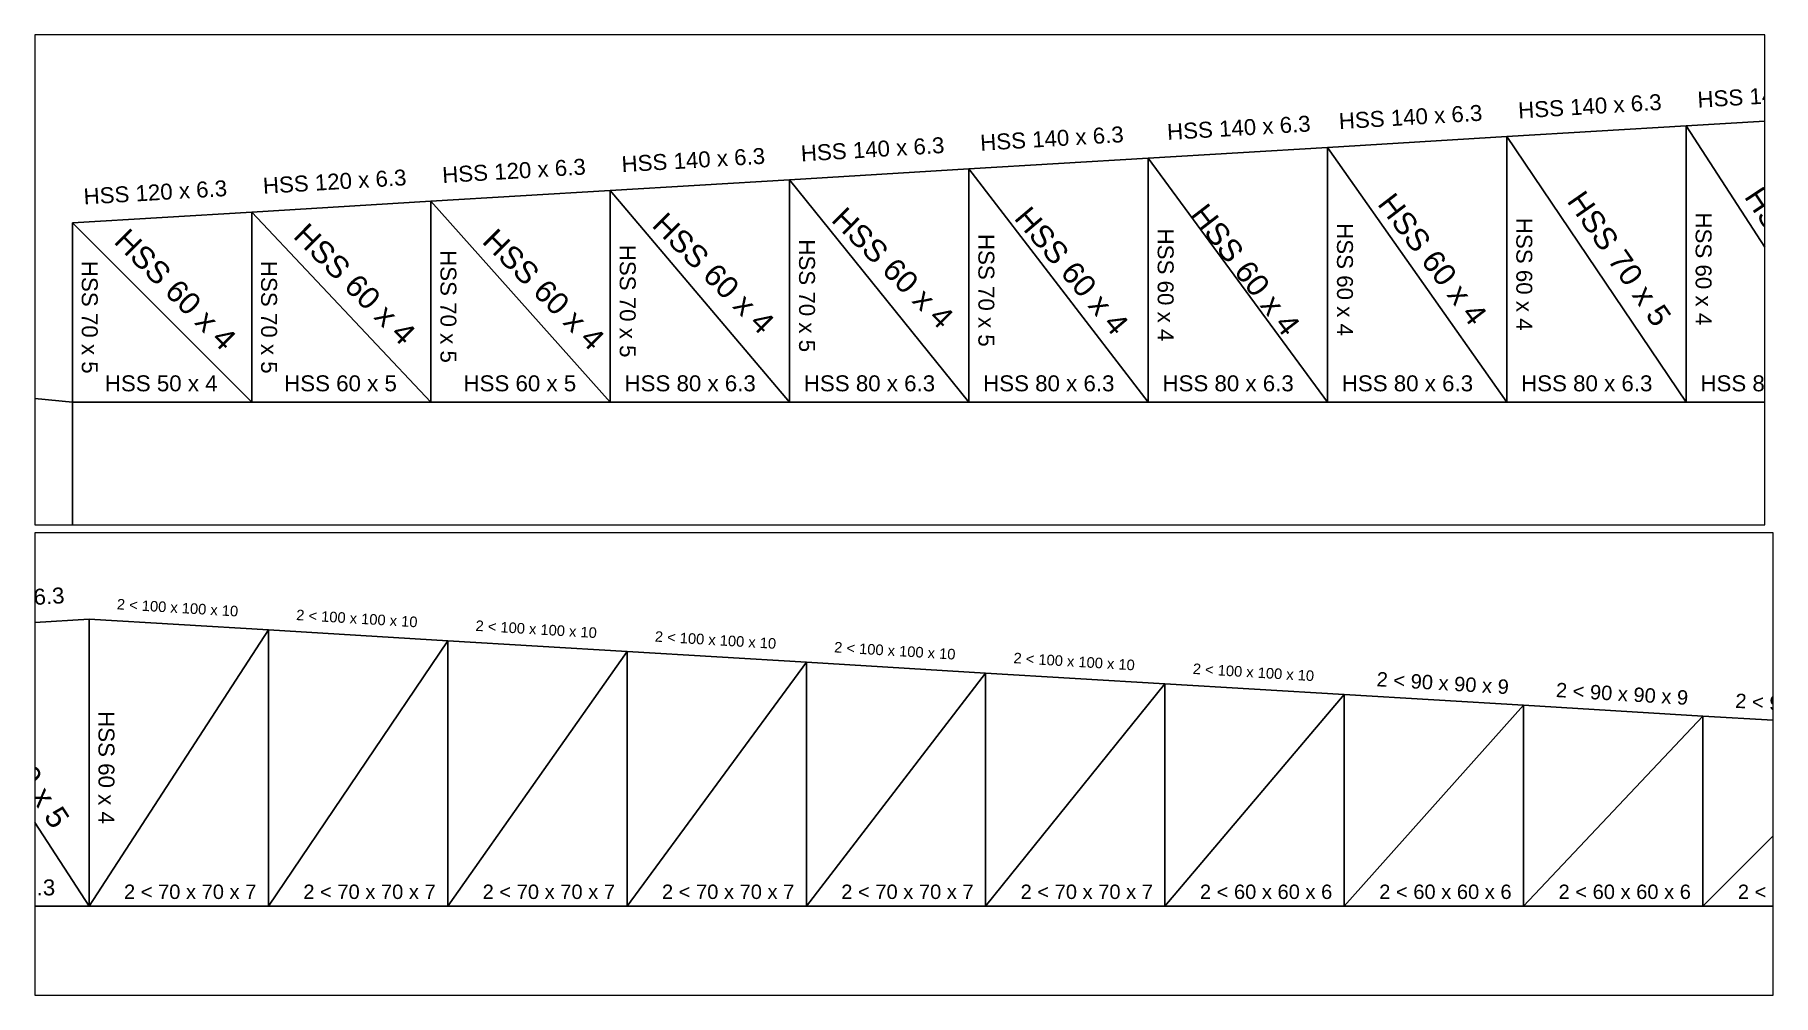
# Paper-space layout 'Layout3' of a CAD drawing. Header units: inches. Extents: x 0.3 to 16.5, y 2.4 to 11.3.
# The model-space entities are those that its viewports show. They can reach past a viewport. Long polylines and large blocks are cut down to what shows.
import ezdxf

# ---------------------------------------------------------------- set-up
doc = ezdxf.new("R2010")
doc.units = ezdxf.units.IN
doc.header["$LTSCALE"] = 100
doc.header["$MEASUREMENT"] = 0
doc.layers.add('initial layout', color=7, linetype='Continuous')
doc.layers.add('sections', color=3, linetype='Continuous')
doc.layers.add('viewports', color=7, linetype='Continuous', plot=False)
doc.styles.get("Standard").update_dxf_attribs({"font": 'arial.ttf'})

msp = doc.modelspace()

# ---------------------------------------------------------------- linework, layer by layer
at = {"layer": 'initial layout'}
for p, q in [((585176.999, 234010.301), (587176.999, 234130.301)), ((587176.999, 230930.301), (587176.999, 234130.301)), ((587176.999, 230930.301), (587176.999, 234130.301)), ((589176.999, 234010.301), (587176.999, 234130.301)), ((581176.999, 233770.301), (583176.999, 233890.301)), ((583176.999, 233890.301), (585176.999, 234010.301)), ((583176.999, 233890.301), (583176.999, 230930.301)), ((583176.999, 233890.301), (585176.999, 230930.301)), ((585176.999, 234010.301), (585176.999, 230930.301)), ((585176.999, 234010.301), (587176.999, 230930.301)), ((589176.999, 234010.301), (587176.999, 230930.301)), ((589176.999, 234010.301), (589176.999, 230930.301)), ((591176.999, 233890.301), (589176.999, 234010.301)), ((591176.999, 233890.301), (589176.999, 230930.301)), ((591176.999, 233890.301), (591176.999, 230930.301)), ((593176.999, 233770.301), (591176.999, 233890.301)), ((577176.999, 233530.301), (579176.999, 233650.301)), ((579176.999, 233650.301), (581176.999, 233770.301)), ((579176.999, 233650.301), (579176.999, 230930.301)), ((579176.999, 233650.301), (581176.999, 230930.301)), ((581176.999, 233770.301), (581176.999, 230930.301)), ((581176.999, 233770.301), (583176.999, 230930.301)), ((593176.999, 233770.301), (591176.999, 230930.301)), ((593176.999, 233770.301), (593176.999, 230930.301)), ((595176.999, 233650.301), (593176.999, 233770.301)), ((595176.999, 233650.301), (593176.999, 230930.301)), ((595176.999, 233650.301), (595176.999, 230930.301)), ((597176.999, 233530.301), (595176.999, 233650.301)), ((575176.999, 233410.301), (577176.999, 233530.301)), ((577176.999, 233530.301), (577176.999, 230930.301)), ((577176.999, 233530.301), (579176.999, 230930.301)), ((597176.999, 233530.301), (595176.999, 230930.301)), ((597176.999, 233530.301), (597176.999, 230930.301)), ((599176.999, 233410.301), (597176.999, 233530.301)), ((571176.999, 233170.301), (573176.999, 233290.301)), ((573176.999, 233290.301), (575176.999, 233410.301)), ((573176.999, 233290.301), (573176.999, 230930.301)), ((573176.999, 233290.301), (575176.999, 230930.301)), ((575176.999, 233410.301), (575176.999, 230930.301)), ((575176.999, 233410.301), (577176.999, 230930.301)), ((599176.999, 233410.301), (597176.999, 230930.301)), ((599176.999, 233410.301), (599176.999, 230930.301)), ((601176.999, 233290.301), (599176.999, 233410.301)), ((601176.999, 233290.301), (599176.999, 230930.301)), ((601176.999, 233290.301), (601176.999, 230930.301)), ((603176.999, 233170.301), (601176.999, 233290.301)), ((569176.999, 233050.301), (571176.999, 233170.301)), ((571176.999, 233170.301), (571176.999, 230930.301)), ((571176.999, 233170.301), (573176.999, 230930.301)), ((603176.999, 233170.301), (601176.999, 230930.301)), ((603176.999, 233170.301), (603176.999, 230930.301)), ((605176.999, 233050.301), (603176.999, 233170.301)), ((567176.999, 232930.301), (569176.999, 233050.301)), ((567176.999, 232930.301), (567176.999, 230930.301)), ((567176.999, 232930.301), (569176.999, 230930.301)), ((569176.999, 233050.301), (569176.999, 230930.301)), ((569176.999, 233050.301), (571176.999, 230930.301)), ((605176.999, 233050.301), (603176.999, 230930.301)), ((605176.999, 233050.301), (605176.999, 230930.301)), ((607176.999, 232930.301), (605176.999, 233050.301)), ((607176.999, 232930.301), (605176.999, 230930.301)), ((567176.999, 230930.301), (564190.728, 231216.983)), ((567176.999, 227930.301), (567176.999, 230930.301)), ((567176.999, 230930.301), (569176.999, 230930.301)), ((569176.999, 230930.301), (571176.999, 230930.301)), ((571176.999, 230930.301), (573176.999, 230930.301)), ((573176.999, 230930.301), (575176.999, 230930.301)), ((575176.999, 230930.301), (577176.999, 230930.301)), ((577176.999, 230930.301), (579176.999, 230930.301)), ((579176.999, 230930.301), (581176.999, 230930.301)), ((581176.999, 230930.301), (583176.999, 230930.301)), ((583176.999, 230930.301), (585176.999, 230930.301)), ((585176.999, 230930.301), (587176.999, 230930.301)), ((587176.999, 230930.301), (589176.999, 230930.301)), ((589176.999, 230930.301), (591176.999, 230930.301)), ((591176.999, 230930.301), (593176.999, 230930.301)), ((593176.999, 230930.301), (595176.999, 230930.301)), ((595176.999, 230930.301), (597176.999, 230930.301)), ((597176.999, 230930.301), (599176.999, 230930.301)), ((599176.999, 230930.301), (601176.999, 230930.301)), ((601176.999, 230930.301), (603176.999, 230930.301)), ((603176.999, 230930.301), (605176.999, 230930.301)), ((605176.999, 230930.301), (607176.999, 230930.301))]:
    msp.add_line(p, q, dxfattribs=at)

# ---------------------------------------------------------------- texts
at = {"layer": 'sections'}
for s, height, rotation, p in [('HSS 140 x 6.3', 177.94912, 3.4336304, (585307.572, 234213.021)), ('HSS 140 x 6.3', 177.94912, 3.4336304, (581307.572, 233973.021)), ('HSS 140 x 6.3', 177.94912, 3.4336304, (583307.572, 234093.021)), ('2 < 100 x 100 x 10', 117.42551, 356.5663696, (587484.757, 234240.872)), ('2 < 100 x 100 x 10', 117.42551, 356.5663696, (589484.757, 234120.872)), ('HSS 140 x 6.3', 177.94912, 3.4336304, (579392.122, 233853.021)), ('2 < 100 x 100 x 10', 117.42551, 356.5663696, (591484.757, 234000.872)), ('HSS 140 x 6.3', 177.94912, 3.4336304, (575307.572, 233613.021)), ('HSS 140 x 6.3', 177.94912, 3.4336304, (577307.572, 233733.021)), ('2 < 100 x 100 x 10', 117.42551, 356.5663696, (593484.757, 233880.872)), ('2 < 100 x 100 x 10', 117.42551, 356.5663696, (595484.757, 233760.872)), ('HSS 120 x 6.3', 177.94912, 3.4336304, (571307.572, 233373.021)), ('HSS 140 x 6.3', 177.94912, 3.4336304, (573307.572, 233493.021)), ('2 < 100 x 100 x 10', 117.42551, 356.5663696, (597484.757, 233640.872)), ('HSS 120 x 6.3', 177.94912, 3.4336304, (569307.572, 233253.021)), ('2 < 100 x 100 x 10', 117.42551, 356.5663696, (599484.757, 233520.872)), ('2 < 90 x 90 x 9', 160.41277, 356.5663696, (601533.74, 233383.139)), ('HSS 120 x 6.3', 177.94912, 3.4336304, (567307.572, 233133.021)), ('HSS 60 x 4', 244.9446, 307.4502394, (581724.425, 233137.964)), ('HSS 70 x 5', 244.9446, 304.6969957, (583838.387, 233172.468)), ('HSS 70 x 5', 244.9446, 303.3623538, (585817.25, 233220.854)), ('2 < 90 x 90 x 9', 160.41277, 356.5663696, (603533.74, 233263.139)), ('2 < 90 x 90 x 9', 160.41277, 356.5663696, (605533.74, 233143.139)), ('HSS 60 x 4', 244.9446, 315, (575629.198, 232952.906)), ('HSS 60 x 4', 244.9446, 310.2443297, (577670.991, 232977.197)), ('HSS 60 x 4', 244.9446, 307.5744621, (579637.03, 233019.307)), ('HSS 60 x 4', 177.9491, 270, (587281.866, 233105.87)), ('HSS 60 x 4', 244.9446, 315, (569629.198, 232772.906)), ('HSS 60 x 4', 244.9446, 315, (573629.198, 232892.906)), ('HSS 60 x 4', 177.9491, 270, (581281.866, 232925.87)), ('HSS 60 x 4', 177.9491, 270, (583281.866, 232985.87)), ('HSS 60 x 4', 177.9491, 270, (585281.866, 233045.87)), ('HSS 60 x 4', 244.9446, 315, (567629.198, 232712.906)), ('HSS 60 x 4', 244.9446, 315, (571736.34, 232712.906)), ('HSS 70 x 5', 177.9491, 270, (575281.866, 232745.87)), ('HSS 70 x 5', 177.9491, 270, (577281.866, 232805.87)), ('HSS 60 x 4', 177.9491, 270, (579281.866, 232865.87)), ('HSS 70 x 5', 177.9491, 270, (567281.866, 232505.87)), ('HSS 70 x 5', 177.9491, 270, (569281.866, 232505.87)), ('HSS 70 x 5', 177.9491, 270, (571281.866, 232625.87)), ('HSS 70 x 5', 177.9491, 270, (573281.866, 232685.87)), ('HSS 50 x 4', 177.9491, 0, (567539.234, 231051.651)), ('HSS 60 x 5', 177.9491, 0, (569539.234, 231051.651)), ('HSS 60 x 5', 177.9491, 0, (571539.234, 231051.651)), ('HSS 80 x 6.3', 177.94912, 0, (573335.139, 231051.651)), ('HSS 80 x 6.3', 177.94912, 0, (575335.139, 231051.651)), ('HSS 80 x 6.3', 177.94912, 0, (577335.139, 231051.651)), ('HSS 80 x 6.3', 177.94912, 0, (579335.139, 231051.651)), ('HSS 80 x 6.3', 177.94912, 0, (581335.139, 231051.651)), ('HSS 80 x 6.3', 177.94912, 0, (583335.139, 231051.651)), ('HSS 80 x 6.3', 177.94912, 0, (585335.139, 231051.651)), ('2 < 70 x 70 x 7', 160.41277, 0, (587566.666, 231011.684)), ('2 < 70 x 70 x 7', 160.41277, 0, (589566.666, 231011.684)), ('2 < 70 x 70 x 7', 160.41277, 0, (591566.666, 231011.684)), ('2 < 70 x 70 x 7', 160.41277, 0, (593566.666, 231011.684)), ('2 < 70 x 70 x 7', 160.41277, 0, (595566.666, 231011.684)), ('2 < 70 x 70 x 7', 160.41277, 0, (597566.666, 231011.684)), ('2 < 60 x 60 x 6', 160.41277, 0, (599566.666, 231011.684)), ('2 < 60 x 60 x 6', 160.41277, 0, (601566.666, 231011.684)), ('2 < 60 x 60 x 6', 160.41277, 0, (603566.666, 231011.684)), ('2 < 60 x 60 x 6', 160.41277, 0, (605566.666, 231011.684))]:
    msp.add_text(s, height=height, rotation=rotation, dxfattribs=at).set_placement(p)

psp = doc.layouts.new('Layout3')

# ---------------------------------------------------------------- viewports
at = {"layer": 'viewports'}
psp.add_viewport(center=(8.318, 9.009), size=(16.111, 4.55896), view_center_point=(576406.137, 232295.213), view_height=5460.62899, dxfattribs=at)
psp.add_viewport(center=(8.357, 4.502), size=(16.188, 4.30139), view_center_point=(596266.573, 232515.642), view_height=5152.11891, status=3, dxfattribs=at)

doc.saveas('drawing.dxf')
